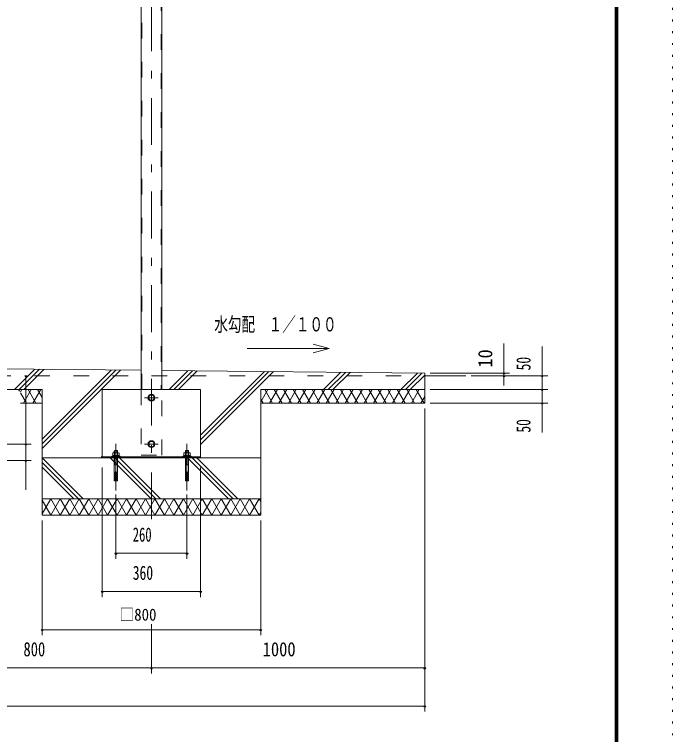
# Model space of a CAD drawing. Units: millimetres, scale not verified. Extents: x -32484 to 32484, y -14700 to 14700.
# Drawn here: x 24054 to 32484, y -3766 to 5467 of the extents above; entities that cross this region are included whole.
import ezdxf
from ezdxf.enums import TextEntityAlignment as Align

# ---------------------------------------------------------------- set-up
doc = ezdxf.new("R2010")
doc.units = ezdxf.units.MM
doc.header["$LTSCALE"] = 50
for name, pattern in [('USER2', [10, 4, -6]), ('USER3', [24, 12, -5, 2, -5]), ('USER4', [3, 0.5, -2.5])]:
    doc.linetypes.add(name, pattern=pattern)
for name, color, linetype, lineweight in [('0-6_2-0BOLD', 7, 'Continuous', 18), ('0-7_2-1HIDDEN', 3, 'USER2', 18), ('0-8_2-2CENTER', 3, 'USER3', 18), ('0-9_2-4THIN', 4, 'Continuous', 18), ('0-A_2-5DIM', 3, 'Continuous', 18), ('0-B_2-6HATCH', 2, 'Continuous', 18), ('0-C_F-F', 5, 'Continuous', 18), ('0-D_F-E_J_ADD', 3, 'USER4', 18)]:
    doc.layers.add(name, color=color, linetype=linetype, lineweight=lineweight)
doc.styles.add('ＭＳ ゴシック', font='')
doc.styles.get('ＭＳ ゴシック').set_extended_font_data('MS Gothic')

msp = doc.modelspace()

# ---------------------------------------------------------------- linework, layer by layer
at = {"layer": '0-6_2-0BOLD'}
for p, q in [((25675.63, 6082.9), (25675.63, 657.9)), ((25675.63, 904.23), (23142.66, 929.56)), ((29309.15, 832.9), (29834.16, 832.9)), ((29309.14, 657.9), (27209.15, 657.9)), ((27209.15, -952.1), (27209.15, 657.9)), ((24409.15, 482.9), (24131.87, 482.9)), ((29309.14, 482.9), (27209.15, 482.9)), ((25333.14, -153.4), (25333.15, -128.19)), ((25333.53, -187), (25333.53, -157.19)), ((25368.84, -121.89), (25375.14, -128.19)), ((25374.75, -157.19), (25374.76, -186.99)), ((26285.14, -128.19), (26243.14, -128.19)), ((26243.53, -187), (26243.53, -157.19)), ((26284.75, -157.19), (26284.76, -186.99)), ((24409.15, -217.1), (27209.15, -217.1)), ((25179.14, -205.9), (26439.14, -205.9)), ((25301.64, -205.9), (25301.64, -197.5)), ((25314.66, -187), (25314.66, -197.5)), ((25354.14, -187), (25343.64, -197.49)), ((25364.64, -186.99), (25354.14, -197.5)), ((25393.62, -197.5), (25393.62, -187)), ((26224.66, -197.5), (26224.66, -187)), ((26264.14, -187), (26253.65, -197.49)), ((26274.64, -186.99), (26264.14, -197.5)), ((26303.62, -197.5), (26303.62, -187)), ((25333.14, -309.36), (25375.14, -309.36)), ((26243.14, -309.36), (26285.14, -309.36)), ((25333.14, -420.09), (25337.34, -411.69)), ((25333.14, -445.29), (25337.34, -436.89)), ((25370.94, -411.69), (25375.14, -420.09)), ((25370.94, -436.89), (25375.14, -445.29)), ((26243.14, -420.09), (26247.34, -411.69)), ((26243.14, -445.29), (26247.34, -436.89)), ((26280.94, -411.69), (26285.14, -420.09)), ((26280.94, -436.89), (26285.14, -445.29)), ((25333.14, -470.49), (25337.34, -462.09)), ((25333.14, -495.69), (25337.34, -487.29)), ((25370.94, -462.09), (25375.14, -470.49)), ((25370.94, -487.29), (25375.14, -495.69)), ((26243.14, -470.49), (26247.34, -462.09)), ((26243.14, -495.69), (26247.34, -487.29)), ((26280.94, -462.09), (26285.14, -470.49)), ((26280.94, -487.29), (26285.14, -495.69)), ((27209.15, -742.1), (24409.15, -742.1))]:
    msp.add_line(p, q, dxfattribs=at)
for points in [[(25942.68, 657.9), (25942.68, 5704.38), (26019.15, 5704.38)], [(25942.68, 901.56), (29309.14, 867.9), (29309.14, 482.9)], [(24409.15, 657.9), (23709.15, 657.9), (23709.15, -252.1), (22309.15, -252.1)], [(27209.15, -952.1), (24409.15, -952.1), (24409.15, 657.9)], [(26439.14, -217.1), (26439.14, 657.9), (25179.14, 657.9), (25179.14, -217.1)], [(25368.84, -121.89), (25339.44, -121.89), (25333.15, -128.19), (25375.14, -128.19), (25375.14, -153.4)], [(26243.14, -153.4), (26243.14, -128.19), (26249.44, -121.89), (26278.84, -121.89), (26285.14, -128.19), (26285.14, -153.4)], [(25301.64, -197.5), (25406.65, -197.49), (25406.65, -205.9)], [(25349.94, -411.69), (25333.14, -411.69), (25333.15, -217.1)], [(25375.14, -217.1), (25375.14, -411.69), (25358.34, -411.69)], [(26316.65, -205.9), (26316.65, -197.49), (26211.64, -197.5), (26211.64, -205.9)], [(26259.94, -411.69), (26243.14, -411.69), (26243.14, -217.1)], [(26285.14, -217.1), (26285.14, -411.69), (26268.34, -411.69)], [(25358.34, -495.69), (25375.14, -495.69), (25375.14, -512.49), (25358.34, -512.49), (25358.34, -394.89), (25349.94, -394.89), (25349.94, -512.49), (25333.14, -512.49)], [(25349.94, -436.89), (25333.14, -436.89), (25333.14, -420.09), (25349.94, -420.09)], [(25349.94, -462.09), (25333.14, -462.09), (25333.14, -445.29), (25349.94, -445.29)], [(25358.34, -420.09), (25375.14, -420.09), (25375.14, -436.89), (25358.34, -436.89)], [(25358.34, -445.29), (25375.14, -445.29), (25375.14, -462.09), (25358.34, -462.09)], [(26259.94, -436.89), (26243.14, -436.89), (26243.14, -420.09), (26259.94, -420.09)], [(26259.94, -445.29), (26243.14, -445.29), (26243.14, -462.09), (26259.94, -462.09)], [(26259.94, -512.49), (26259.94, -394.89), (26268.34, -394.89), (26268.34, -512.49), (26285.14, -512.49), (26285.14, -495.69), (26268.34, -495.69)], [(26268.34, -420.09), (26285.14, -420.09), (26285.14, -436.89), (26268.34, -436.89)], [(26268.34, -462.09), (26285.14, -462.09), (26285.14, -445.29), (26268.34, -445.29)], [(25349.94, -487.29), (25333.14, -487.29), (25333.14, -470.49), (25349.94, -470.49)], [(25333.14, -512.49), (25333.14, -495.69), (25349.94, -495.69)], [(25358.34, -470.49), (25375.14, -470.49), (25375.14, -487.29), (25358.34, -487.29)], [(26259.94, -470.49), (26243.14, -470.49), (26243.14, -487.29), (26259.94, -487.29)], [(26259.94, -495.69), (26243.14, -495.69), (26243.14, -512.49), (26259.94, -512.49)], [(26268.34, -487.29), (26285.14, -487.29), (26285.14, -470.49), (26268.34, -470.49)]]:
    msp.add_lwpolyline(points, dxfattribs=at)
for points in [[(25774.14, 532.69), (25809.14, 512.48), (25844.14, 532.69), (25844.14, 573.11), (25809.14, 593.31), (25774.14, 573.11)], [(25774.14, -21.89), (25774.14, -62.31), (25809.14, -82.52), (25844.14, -62.31), (25844.14, -21.89), (25809.14, -1.69)], [(25319.49, -153.4), (25312.92, -157.19), (25312.92, -187), (25395.37, -187), (25395.37, -157.19), (25388.79, -153.4)], [(26222.92, -187), (26305.37, -187), (26305.37, -157.19), (26298.79, -153.4), (26229.49, -153.4), (26222.92, -157.19)]]:
    msp.add_lwpolyline(points, close=True, dxfattribs=at)
for centre, radius in [((25809.14, 552.9), 43.75), ((25809.14, 552.9), 34.3), ((25809.14, -42.1), 43.75), ((25809.14, -42.1), 34.3)]:
    msp.add_circle(centre, radius, dxfattribs=at)
for centre, radius, start, end in [((25323.22, -169.29), 15.89, 49.56885, 90), ((25354.14, -211.27), 57.88, 69.1357, 110.8643), ((25385.06, -169.29), 15.89, 90, 130.42831), ((26233.22, -169.29), 15.89, 49.56885, 90), ((26264.14, -211.27), 57.88, 69.1357, 110.8643), ((26295.06, -169.29), 15.89, 90, 130.42831)]:
    msp.add_arc(centre, radius, start, end, dxfattribs=at)
at = {"layer": '0-7_2-1HIDDEN'}
for p, q in [((25685.43, 657.9), (25685.43, 6082.9)), ((15309.14, 832.9), (29309.14, 832.9)), ((25942.67, -182.1), (25942.67, 657.9))]:
    msp.add_line(p, q, dxfattribs=at)
for points in [[(26019.15, 5714.18), (25932.88, 5714.18), (25932.88, 657.9)], [(25675.62, 657.9), (25675.62, -182.1), (25942.67, -182.1)]]:
    msp.add_lwpolyline(points, dxfattribs=at)
at = {"layer": '0-8_2-2CENTER'}
for p, q in [((25809.15, -1005.48), (25809.15, 8168.6)), ((25809.14, -1005.48), (25809.14, 832.9)), ((25721.64, 552.9), (25896.64, 552.9)), ((25354.14, -637.44), (25354.14, -39.05)), ((25896.64, -42.1), (25721.64, -42.1)), ((26264.14, -39.05), (26264.14, -637.44))]:
    msp.add_line(p, q, dxfattribs=at)
at = {"layer": '0-9_2-4THIN'}
for p, q in [((25337.34, -123.99), (25337.34, -153.4)), ((25370.94, -153.4), (25370.94, -123.99)), ((26247.34, -123.99), (26247.34, -153.4)), ((26280.94, -153.4), (26280.94, -123.99)), ((25370.93, -309.36), (25370.94, -217.1)), ((26280.94, -309.36), (26280.94, -217.1)), ((25375.14, -316.63), (25370.93, -309.36)), ((26280.94, -309.36), (26285.14, -316.63))]:
    msp.add_line(p, q, dxfattribs=at)
for points in [[(25337.34, -217.1), (25337.34, -309.36), (25333.14, -316.64)], [(26247.34, -217.1), (26247.34, -309.36), (26243.14, -316.64)]]:
    msp.add_lwpolyline(points, dxfattribs=at)
at = {"layer": '0-A_2-5DIM'}
for p, q in [((30324.16, 1245.9), (30324.16, 711.14)), ((30814.16, 104.9), (30814.16, 1210.9)), ((28084.15, 1182.9), (27034.15, 1182.9)), ((24213.15, 832.9), (24185.15, 832.9)), ((24199.15, 832.9), (24199.15, -42.1)), ((30394.16, 867.9), (29379.14, 867.9)), ((29904.16, 832.9), (30884.17, 832.9)), ((30338.16, 867.9), (30310.16, 867.9)), ((30338.16, 832.9), (30310.16, 832.9)), ((30828.16, 832.9), (30800.16, 832.9)), ((30884.17, 657.9), (29379.14, 657.9)), ((30828.16, 657.9), (30800.16, 657.9)), ((29379.14, 482.9), (30884.17, 482.9)), ((30828.16, 482.9), (30800.16, 482.9)), ((29309.14, -3472.09), (29309.14, 412.9)), ((29309.14, 412.9), (29309.14, -2982.09)), ((23779.15, -42.1), (24269.15, -42.1)), ((24213.15, -42.1), (24185.15, -42.1)), ((24199.15, -42.1), (24199.15, -252.1)), ((24269.15, -252.1), (23779.15, -252.1)), ((24213.15, -252.1), (24185.15, -252.1)), ((24199.15, -252.1), (24199.15, -630.1)), ((25179.14, -340.94), (25179.14, -2002.1)), ((26439.14, -2002.1), (26439.14, -340.94)), ((25354.14, -1512.1), (25354.14, -685.99)), ((26264.14, -685.99), (26264.14, -1512.1)), ((24409.15, -1022.1), (24409.15, -2492.1)), ((27209.15, -2492.1), (27209.15, -1022.09)), ((25368.14, -1442.1), (25340.14, -1442.1)), ((26264.14, -1442.1), (25354.14, -1442.1)), ((26278.14, -1442.1), (26250.14, -1442.1)), ((25193.14, -1932.1), (25165.14, -1932.1)), ((25179.14, -1932.1), (26439.14, -1932.1)), ((26453.14, -1932.1), (26425.14, -1932.1)), ((25809.14, -2352.1), (25809.14, -2982.1)), ((24423.15, -2422.1), (24395.15, -2422.1)), ((24409.15, -2422.1), (27209.15, -2422.1)), ((27223.15, -2422.1), (27195.15, -2422.1)), ((23009.13, -2912.09), (25809.14, -2912.09)), ((25823.14, -2912.09), (25795.14, -2912.09)), ((25809.14, -2912.09), (29309.14, -2912.09)), ((29323.14, -2912.09), (29295.14, -2912.09)), ((29323.14, -2912.09), (29295.14, -2912.09)), ((15309.14, -3402.09), (29309.14, -3402.09)), ((29323.14, -3402.09), (29295.14, -3402.09))]:
    msp.add_line(p, q, dxfattribs=at)
msp.add_lwpolyline([(27881.31, 1128.55), (28084.15, 1182.9), (27881.31, 1237.25)], dxfattribs=at)
for centre in [(24199.15, 832.9), (30324.16, 867.9), (30324.16, 832.9), (30814.16, 832.9), (30814.16, 657.9), (30814.16, 482.9), (24199.15, -42.1), (24199.15, -252.1), (25354.14, -1442.1), (26264.14, -1442.1), (25179.14, -1932.1), (26439.14, -1932.1), (24409.15, -2422.1), (27209.15, -2422.1), (25809.14, -2912.09), (29309.14, -2912.09), (29309.14, -2912.09), (29309.14, -3402.09)]:
    msp.add_arc(centre, 14, 180, 0, dxfattribs=at)
at = {"layer": '0-B_2-6HATCH'}
for p, q in [((24054.65, 657.9), (24314.6, 917.84)), ((24373.41, 917.26), (24114.05, 657.9)), ((24173.45, 657.9), (24432.22, 916.67)), ((24409.15, 22.45), (25294.75, 908.04)), ((25353.56, 907.45), (24409.15, -36.95)), ((24409.15, -96.34), (25412.36, 906.87)), ((26034.55, 657.9), (26274.89, 898.24)), ((26333.7, 897.65), (26093.95, 657.9)), ((26153.35, 657.9), (26392.51, 897.06)), ((27255.04, 888.44), (26439.14, 72.55)), ((26439.14, 13.14), (27313.85, 887.85)), ((26439.14, -46.26), (27372.66, 887.26)), ((28014.45, 657.9), (28235.19, 878.64)), ((28294, 878.05), (28073.85, 657.9)), ((28133.24, 657.9), (28352.81, 877.46)), ((29004.4, 657.9), (29215.34, 868.84)), ((29274.14, 868.25), (29063.8, 657.9)), ((29309.14, 843.84), (29123.19, 657.9)), ((24107.59, 657.9), (24119.66, 636.99)), ((24131.87, 629.96), (24148, 657.9)), ((24168.21, 482.9), (24269.25, 657.9)), ((24228.83, 657.9), (24329.87, 482.9)), ((24289.45, 482.9), (24390.49, 657.9)), ((24350.08, 657.9), (24409.15, 555.58)), ((27209.15, 499.96), (27300.34, 657.9)), ((27259.92, 657.9), (27360.96, 482.9)), ((27320.54, 482.9), (27421.58, 657.9)), ((27381.17, 657.9), (27482.2, 482.9)), ((27441.79, 482.9), (27542.82, 657.9)), ((27502.41, 657.9), (27603.45, 482.9)), ((27563.03, 482.9), (27664.07, 657.9)), ((27623.65, 657.9), (27724.69, 482.9)), ((27684.28, 482.9), (27785.31, 657.9)), ((27744.9, 657.9), (27845.94, 482.9)), ((27805.52, 482.9), (27906.55, 657.9)), ((27866.14, 657.9), (27967.18, 482.9)), ((27926.76, 482.9), (28027.8, 657.9)), ((28088.42, 482.9), (27987.39, 657.9)), ((28149.04, 657.9), (28048.01, 482.9)), ((28108.63, 657.9), (28209.67, 482.9)), ((28169.25, 482.9), (28270.29, 657.9)), ((28229.87, 657.9), (28330.91, 482.9)), ((28290.5, 482.9), (28391.53, 657.9)), ((28351.12, 657.9), (28452.15, 482.9)), ((28411.74, 482.9), (28512.77, 657.9)), ((28472.36, 657.9), (28573.4, 482.9)), ((28532.98, 482.9), (28634.02, 657.9)), ((28593.6, 657.9), (28694.64, 482.9)), ((28654.23, 482.9), (28755.26, 657.9)), ((28714.85, 657.9), (28815.89, 482.9)), ((28775.47, 482.9), (28876.5, 657.9)), ((28836.09, 657.9), (28937.13, 482.9)), ((28896.71, 482.9), (28997.75, 657.9)), ((29058.37, 482.9), (28957.34, 657.9)), ((29118.99, 657.9), (29017.96, 482.9)), ((29078.58, 657.9), (29179.61, 482.9)), ((29139.2, 482.9), (29240.24, 657.9)), ((29199.82, 657.9), (29300.86, 482.9)), ((24208.62, 482.9), (24131.87, 615.85)), ((29260.44, 482.9), (29309.14, 567.24)), ((27209.15, 535.83), (27239.71, 482.9)), ((24409.15, -217.76), (24933.49, -742.1)), ((25179.14, -197.51), (25159.55, -217.1)), ((25279.65, -217.1), (25804.65, -742.1)), ((25864.04, -742.1), (25339.04, -217.1)), ((25398.44, -217.1), (25923.44, -742.1)), ((26269.59, -217.1), (26794.59, -742.1)), ((26853.99, -742.1), (26328.99, -217.1)), ((26388.39, -217.1), (26913.39, -742.1)), ((24874.1, -742.1), (24409.15, -277.16)), ((24409.15, -336.56), (24814.7, -742.1)), ((24409.15, -934.18), (24520.05, -742.1)), ((24409.15, -760.03), (24520.04, -952.1)), ((24520.04, -742.1), (24641.28, -952.1)), ((24520.04, -952.1), (24641.28, -742.1)), ((24641.28, -742.1), (24762.52, -952.1)), ((24641.28, -952.1), (24762.52, -742.1)), ((24762.51, -742.1), (24883.76, -952.1)), ((24762.52, -952.1), (24883.76, -742.1)), ((24883.76, -742.1), (25005, -952.1)), ((25005.01, -952.1), (25126.25, -742.1)), ((25126.25, -742.1), (25247.49, -952.1)), ((25368.74, -952.1), (25489.98, -742.1)), ((25489.98, -952.1), (25611.22, -742.1)), ((25489.98, -742.1), (25611.22, -952.1)), ((25611.22, -742.1), (25732.47, -952.1)), ((25732.47, -952.1), (25853.71, -742.1)), ((25853.71, -742.1), (25974.95, -952.1)), ((25974.96, -952.1), (26096.2, -742.1)), ((26096.2, -742.1), (26217.44, -952.1)), ((26702.42, -952.1), (26823.66, -742.1)), ((26823.66, -952.1), (26944.9, -742.1)), ((27187.39, -742.1), (27209.15, -779.8))]:
    msp.add_line(p, q, dxfattribs=at)
for points in [[(24883.76, -952.1), (25005.01, -742.1), (25126.25, -952.1)], [(25126.25, -952.1), (25247.49, -742.1), (25368.73, -952.1)], [(25247.49, -952.1), (25368.74, -742.1), (25489.98, -952.1)], [(25611.23, -952.1), (25732.47, -742.1), (25853.71, -952.1)], [(25853.71, -952.1), (25974.95, -742.1), (26096.2, -952.1)], [(26096.2, -952.1), (26217.44, -742.1), (26338.68, -952.1)], [(26217.44, -952.1), (26338.69, -742.1), (26459.93, -952.1)], [(26338.69, -952.1), (26459.93, -742.1), (26581.17, -952.1)], [(26459.93, -952.1), (26581.17, -742.1), (26702.41, -952.1)], [(26581.17, -952.1), (26702.42, -742.1), (26823.66, -952.1)], [(26823.66, -742.1), (26944.9, -952.1), (27066.15, -742.1)], [(26944.9, -742.1), (27066.15, -952.1), (27187.39, -742.1)], [(27066.15, -742.1), (27187.39, -952.1), (27209.15, -914.4)]]:
    msp.add_lwpolyline(points, dxfattribs=at)
at = {"layer": '0-C_F-F'}
for points in [[(31784.26, 14140), (31784.26, -14000), (-8395.74, -14000), (-8395.74, 14140)], [(31780.76, 14136.5), (-8392.24, 14136.5), (-8392.24, -13996.5), (31780.76, -13996.5)], [(31777.26, 14133), (31777.26, -13993), (-8388.74, -13993), (-8388.74, 14133)], [(31773.76, 14129.5), (31773.76, -13989.5), (-8385.24, -13989.5), (-8385.24, 14129.5)], [(31770.26, 14126), (31770.26, -13986), (-8381.74, -13986), (-8381.74, 14126)], [(31766.76, 14122.5), (31766.76, -13982.5), (-8378.24, -13982.5), (-8378.24, 14122.5)], [(31763.26, 14119), (-8374.74, 14119), (-8374.74, -13979), (31763.26, -13979)], [(31759.76, 14115.5), (-8371.24, 14115.5), (-8371.24, -13975.5), (31759.76, -13975.5)], [(31756.26, 14112), (31756.26, -13972), (-8367.74, -13972), (-8367.74, 14112)], [(31752.76, 14108.5), (-8364.24, 14108.5), (-8364.24, -13968.5), (31752.76, -13968.5)], [(31749.26, 14105), (31749.26, -13965), (-8360.74, -13965), (-8360.74, 14105)]]:
    msp.add_lwpolyline(points, close=True, dxfattribs=at)
at = {"layer": '0-D_F-E_J_ADD'}
msp.add_line((24199.15, 657.9), (24199.15, -252.1), dxfattribs=at)
at = {"layer": '0-D_F-E_J_ADD', "color": 5}
msp.add_lwpolyline([(32484.26, 14700), (32484.26, -14700), (-9095.74, -14700), (-9095.74, 14700)], close=True, dxfattribs=at)

# ---------------------------------------------------------------- texts
at = {"layer": '0-A_2-5DIM', "color": 7, "style": 'ＭＳ ゴシック'}
for s, height, width, p in [('水勾配\u3000１／１００', 182.3, 0.7, (26614.15, 1347.77)), ('260', 182.3, 0.65, (25569.39, -1347.23)), ('360', 182.3, 0.7, (25569.39, -1837.23)), ('□800', 155, 0.9, (25397.9, -2352.1)), ('800', 182.3, 0.75, (24169.39, -2817.22)), ('1000', 182.3, 0.85, (27233.64, -2817.22))]:
    msp.add_text(s, height=height, dxfattribs=dict(at, width=width)).set_placement(p, align=Align.BOTTOM_LEFT)
for s, width, p in [('10', 0.95, (30229.29, 937.9)), ('50', 0.7, (30719.3, 902.9)), ('50', 0.7, (30719.3, 104.9))]:
    msp.add_text(s, height=182.3, rotation=90, dxfattribs=dict(at, width=width)).set_placement(p, align=Align.BOTTOM_LEFT)

doc.saveas('drawing.dxf')
